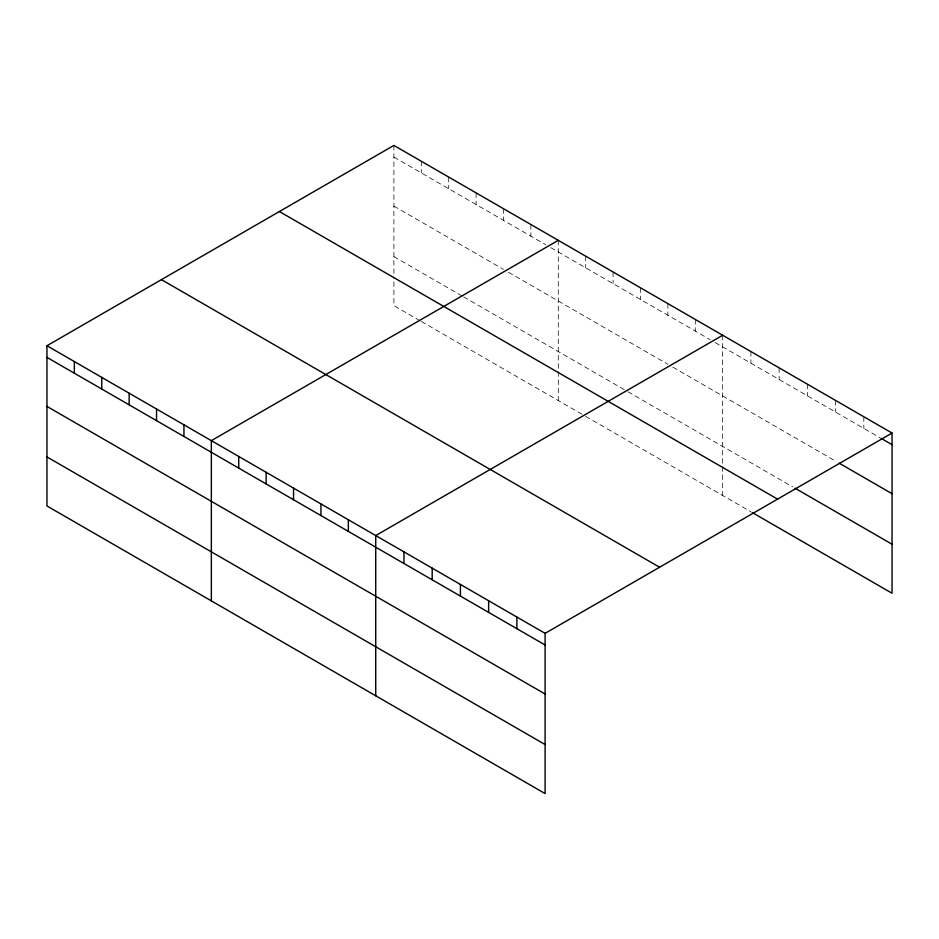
<?xml version="1.0" encoding="UTF-8"?>
<svg xmlns="http://www.w3.org/2000/svg" width="939" height="939" viewBox="0 0 939 939"><rect width="100%" height="100%" fill="white"/><g stroke="black" fill="none" stroke-linecap="round" stroke-linejoin="round"><path stroke-width="0.7" stroke-dasharray="4.7 3.52" d="M393.899 157.071L545.829 244.797M550.817 247.673L710.224 339.707M715.201 342.582L879.773 437.597M393.899 206.111L503.492 269.376M508.469 272.251L667.875 364.285M672.864 367.161L835.593 461.119M393.899 256.617L462.399 296.172M463.643 296.888L626.783 391.082M628.027 391.798L792.633 486.836M420.05 320.751L393.899 305.656L393.899 276.817M421.294 321.467L584.445 415.66M585.69 416.376L750.907 511.767M863.821 416.74L863.821 428.384M835.593 400.448L835.593 412.092M807.364 384.145L807.364 395.788M779.135 367.853L779.135 379.485M750.907 351.55L750.907 363.193M722.678 335.258L722.678 465.192M722.678 466.636L722.678 495.475M695.283 319.436L695.283 331.08M667.875 303.614L667.875 315.258M640.48 287.803L640.48 299.435M613.085 271.981L613.085 283.625M585.69 256.159L585.69 267.803M558.282 240.337L558.282 370.283M558.282 371.727L558.282 400.566M530.887 224.527L530.887 236.17M503.492 208.704L503.492 220.348M476.096 192.882L476.096 204.526M448.689 177.072L448.689 188.716M421.294 161.25L421.294 172.893M393.899 145.428L393.899 275.373"/><path stroke-width="1.41" d="M46.95 345.74L545.101 633.344L545.101 793.572L46.95 505.957L46.95 345.74L393.899 145.428L892.05 433.043L892.05 593.26L752.139 512.483M558.282 240.337L211.345 440.649L211.345 600.866M722.678 335.258L375.729 535.559L375.729 695.776M545.101 633.344L892.05 433.043M881.005 438.302L892.05 444.687M839.278 463.244L892.05 493.714M795.087 488.245L892.05 544.233M279.399 211.533L777.562 499.137M161.438 279.634L659.601 567.25M46.95 357.383L545.101 644.987M46.95 406.411L545.101 694.015M46.95 456.929L545.101 744.533M516.873 617.052L516.873 628.696M488.644 600.749L488.644 612.392M460.415 584.457L460.415 596.101M432.186 568.154L432.186 579.797M403.958 551.862L403.958 563.506M348.334 519.748L348.334 531.38M320.938 503.926L320.938 515.57M293.531 488.104L293.531 499.748M266.136 472.282L266.136 483.925M238.741 456.471L238.741 468.115M183.938 424.827L183.938 436.471M156.543 409.017L156.543 420.66M129.148 393.195L129.148 404.838M101.752 377.372L101.752 389.016M74.345 361.562L74.345 373.206"/></g></svg>
